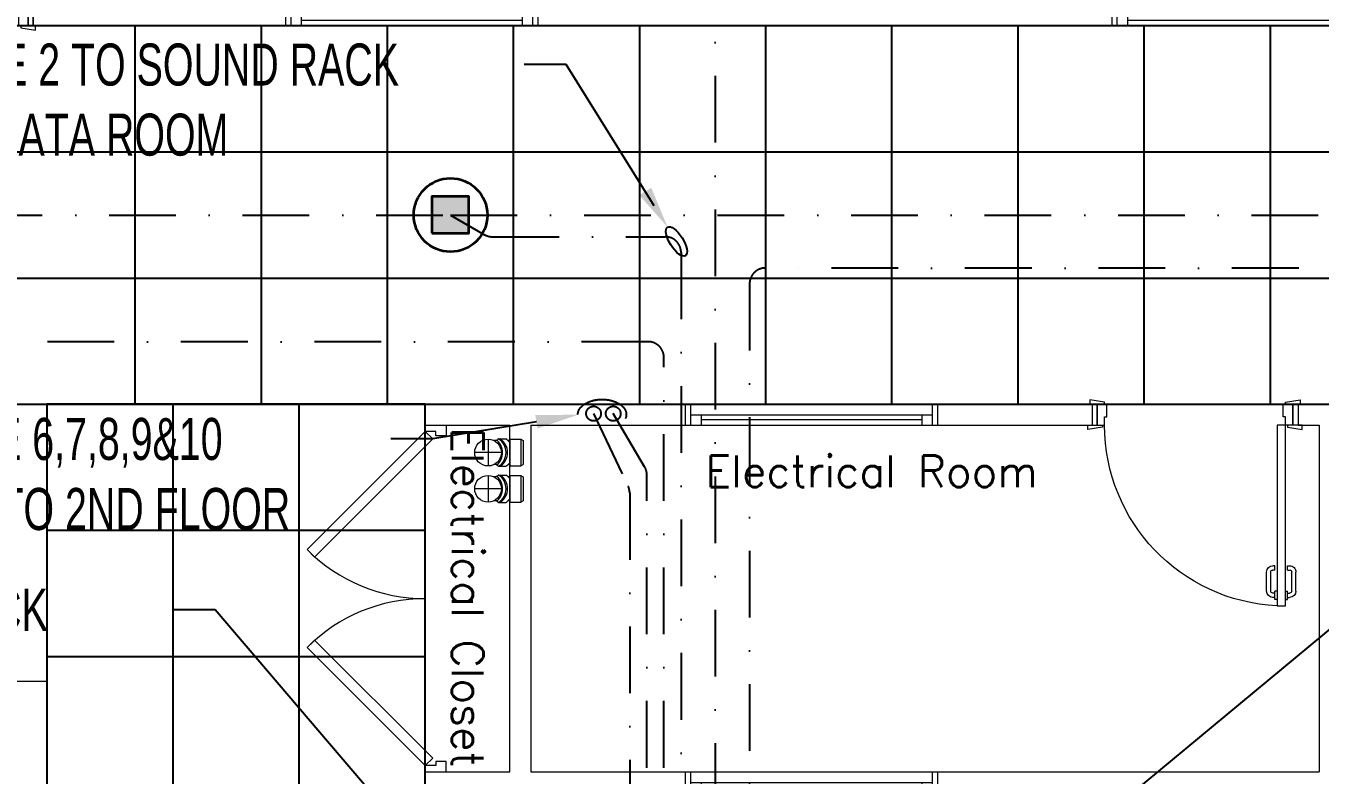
# Model space of a CAD drawing. Header units: inches. Extents: x -12418 to 472786, y -29325 to 19878.
# Drawn here: x 17698 to 23854, y -4512 to -947 of the extents above; entities that cross this region are included whole.
import ezdxf
from ezdxf import colors
from ezdxf.entities.mleader import LeaderData, LeaderLine
from ezdxf.math import Vec2, Vec3

# ---------------------------------------------------------------- set-up
doc = ezdxf.new("R2010")
doc.units = ezdxf.units.IN
doc.header["$LTSCALE"] = 25
doc.header["$MEASUREMENT"] = 0
doc.linetypes.add('DASHDOT', pattern=[25.4, 12.7, -6.35, 0, -6.35])
doc.layers.get('0').update_dxf_attribs({"color": 8})
for name, color, linetype, lineweight in [('00-Ground Floor$0$72_EGR_BASE_TEXT', 252, 'Continuous', 5), ('00-Ground Floor$0$Aluminum', 251, 'Continuous', 5), ('00-Ground Floor$0$M-DR-SS', 30, 'Continuous', 5), ('00-Ground Floor$0$Walls', 251, 'Continuous', 5), ('00-Ground Floor$0$Wooden Joinery', 251, 'Continuous', 5), ('E-LITE-CLNG-CNDT', 6, 'DASHDOT', 35), ('T-DATA-TEXT', 2, 'Continuous', 25), ('T-INTC-CLNG @ 100', 33, 'Continuous', 35), ('T-INTC-DEVC-NUMB', 2, 'Continuous', 25), ('T-SOUN-CLNG-CNDT', 3, 'DASHDOT', 25)]:
    doc.layers.add(name, color=color, linetype=linetype, lineweight=lineweight)
doc.layers.add('00-Ground Floor$0$False Ceiling', color=251, linetype='Continuous')
doc.styles.add('00-Ground Floor$0$SIMPLEX', font='SIMPLEX.shx', dxfattribs={"height": 150})
doc.styles.add('DC_Elc_Romans', font='elc_romans.shx', dxfattribs={"width": 0.7})
doc.styles.add('DC_Simplex', font='SIMPLEX.shx', dxfattribs={"width": 0.7})

# ---------------------------------------------------------------- blocks, each defined once
blk = doc.blocks.new('00-Ground Floor$0$A$C72370EFE')
at = {"layer": '00-Ground Floor$0$Wooden Joinery'}
for p, q in [((-0.01, -0.04), (-0.02, -0.04)), ((-0.01, -0.06), (-0.02, -0.06)), ((-0.01, -0.03), (-0.01, -0.07)), ((0, -0.03), (-0.01, -0.03)), ((0.04, -0.03), (0.05, -0.03)), ((0.05, -0.03), (0.05, -0.07)), ((0.05, -0.04), (0.06, -0.04)), ((0.05, -0.06), (0.06, -0.06)), ((-0.05, -0.07), (-0.05, -0.16)), ((-0.03, -0.07), (-0.03, -0.16)), ((0, -0.07), (-0.01, -0.07)), ((0.04, -0.07), (0.05, -0.07)), ((0.07, -0.07), (0.07, -0.16)), ((0.09, -0.07), (0.09, -0.16)), ((-0.01, -0.17), (-0.02, -0.17)), ((-0.01, -0.17), (-0.01, -0.19)), ((0.05, -0.17), (0.06, -0.17)), ((0.05, -0.17), (0.05, -0.19)), ((-0.01, -0.19), (-0.02, -0.19)), ((0.05, -0.19), (0.06, -0.19))]:
    blk.add_line(p, q, dxfattribs=at)
for centre, radius, start, end in [((-0.02, -0.07), 0.03, 90, 180), ((-0.02, -0.07), 0.01, 90, 180), ((0.06, -0.07), 0.03, 0, 90), ((0.06, -0.07), 0.01, 0, 90), ((-0.02, -0.16), 0.03, 180, 270), ((-0.02, -0.16), 0.01, 180, 270), ((0.06, -0.16), 0.01, 270, 0), ((0.06, -0.16), 0.03, 270, 0)]:
    blk.add_arc(centre, radius, start, end, dxfattribs=at)
blk = doc.blocks.new('00-Ground Floor$0$A$C5DAD61B4')
at = {"layer": '00-Ground Floor$0$Wooden Joinery'}
for points in [[(80, 959.1), (80, 969.1), (10, 979.1), (10, 959.1)], [(940, 959.1), (940, 969.1), (1010, 979.1), (1010, 959.1)], [(70, 859.1), (70, 849.1), (0, 839.1), (0, 859.1)], [(120, 859.1), (120, 0), (80, 0), (80, 859.1)], [(950, 859.1), (950, 849.1), (1020, 839.1), (1020, 859.1)]]:
    blk.add_lwpolyline(points, close=True, dxfattribs=at)
for points in [[(45, 859.1), (45, 959.1), (20, 959.1), (20, 859.1), (45, 859.1)], [(45, 859.1), (80, 859.1), (80, 899.1), (90, 899.1), (90, 959.1), (45, 959.1), (45, 859.1)], [(975, 859.1), (940, 859.1), (940, 899.1), (930, 899.1), (930, 959.1), (975, 959.1), (975, 859.1)], [(975, 859.1), (975, 959.1), (1000, 959.1), (1000, 859.1), (975, 859.1)]]:
    blk.add_lwpolyline(points, dxfattribs=at)
blk.add_arc((80, 859.1), 860, 272.66603, 0, dxfattribs=at)
at = {"layer": '00-Ground Floor$0$Wooden Joinery', "xscale": 999.9999999998854, "yscale": 999.9999999998854, "zscale": 999.9999999998854, "rotation": 180}
blk.add_blockref('00-Ground Floor$0$A$C72370EFE', (120, 0), dxfattribs=at)
blk = doc.blocks.new('*U82')
at = {"layer": '00-Ground Floor$0$Wooden Joinery'}
for points in [[(627.5, 526.8), (65.4, -35.4), (30, 0), (592.1, 562.1)], [(1022.5, 526.8), (1584.6, -35.4), (1620, 0), (1057.9, 562.1)], [(30, 0), (0, 0), (0, -100), (50, -100), (50, -50), (30, -50), (30, 0)], [(1620, 0), (1650, 0), (1650, -100), (1600, -100), (1600, -50), (1620, -50), (1620, 0)]]:
    blk.add_lwpolyline(points, close=True, dxfattribs=at)
for centre, start, end in [((30, 0), 0, 45), ((1620, 0), 135, 180)]:
    blk.add_arc(centre, 795, start, end, dxfattribs=at)
blk = doc.blocks.new('00-Ground Floor$0$4S')
at = {"color": 0}
for p, q in [((-51, 61), (-61, 55)), ((0, 61), (-51, 61)), ((0, -61), (0, 61)), ((-51, -61), (-61, -55)), ((0, -61), (-51, -61))]:
    blk.add_line(p, q, dxfattribs=at)
at = {"color": 10}
for p, q in [((-51, -61), (-51, 61)), ((-61, -55), (-61, 55))]:
    blk.add_line(p, q, dxfattribs=at)
blk = doc.blocks.new('00-Ground Floor$0$2E-45-110-T1')
for p, q in [((-48, 62.6), (-81.4, 62.6)), ((-99.2, 55), (-91.4, 55)), ((-42.3, 55), (-26.4, 55)), ((-99.2, -55), (-91.4, -55)), ((-42.3, -55), (-26.4, -55)), ((-48, -62.6), (-81.3, -62.6))]:
    blk.add_line(p, q)
at = {"color": 10}
for p, q in [((0, -61), (0, 61)), ((-61, 0), (61, 0))]:
    blk.add_line(p, q, dxfattribs=at)
blk.add_circle((0, 0), 61)
for centre, start, end in [((-42, 0), 122.15905, 140.74584), ((-15.4, 0), 122.15905, 237.84243), ((-8.7, 0), 122.13771, 237.86377), ((-87.3, 0), 48.08461, 57.86229), ((7.1, 0), 131.91539, 228.08579), ((-42, 0), 219.25416, 237.84243), ((-87.3, 0), 302.13623, 311.91421)]:
    blk.add_arc(centre, 73.9, start, end)
blk.add_blockref('00-Ground Floor$0$4S', (-99.2, 0))
blk = doc.blocks.new('00-Ground Floor$0$A$C37be4daf')
at = {"layer": '00-Ground Floor$0$Aluminum'}
for p, q in [((1416, 598.2), (216, 598.2)), ((241, 498.2), (241, 598.2)), ((291, 548.2), (291, 598.2)), ((291, 573.2), (1341, 573.2)), ((1341, 548.2), (1341, 598.2)), ((1391, 498.2), (1391, 598.2)), ((1416, 498.2), (216, 498.2)), ((1391, 548.2), (241, 548.2))]:
    blk.add_line(p, q, dxfattribs=at)
at = {"layer": '00-Ground Floor$0$Walls'}
for p, q in [((216, 498.2), (216, 598.2)), ((1416, 498.2), (1416, 598.2))]:
    blk.add_line(p, q, dxfattribs=at)
blk = doc.blocks.new('00-Ground Floor$0$A$Ce9e1c4c3')
at = {"layer": '00-Ground Floor$0$False Ceiling', "color": 254, "linetype": 'Continuous'}
for p, q in [((-51182.1, -947.4, 0), (-87736.7, -947.4, 0)), ((-81782.1, -2747.4), (-81782.1, -947.4)), ((-81182.1, -2747.4), (-81182.1, -947.4)), ((-80582.1, -2747.4), (-80582.1, -947.4)), ((-79982.1, -2747.4), (-79982.1, -947.4)), ((-79382.1, -2747.4), (-79382.1, -947.4)), ((-78782.1, -2747.4), (-78782.1, -947.4)), ((-78182.1, -2747.4), (-78182.1, -947.4)), ((-77582.1, -2747.4), (-77582.1, -947.4)), ((-76982.1, -2747.4), (-76982.1, -947.4)), ((-76382.1, -2747.4), (-76382.1, -947.4)), ((-87736.7, -1547.4), (-51182.1, -1547.4)), ((-87736.7, -2147.4), (-51182.1, -2147.4)), ((-87736.7, -2747.4, 0), (-51182.1, -2747.4, 0)), ((-80402.3, -2747.4, 0), (-82202.3, -2747.4, 0)), ((-82202.3, -2747.4, 0), (-82202.3, -12867.4, 0)), ((-81602.3, -12867.4), (-81602.3, -2747.4)), ((-81002.3, -12867.4), (-81002.3, -2747.4)), ((-80402.3, -12867.4, 0), (-80402.3, -2747.4, 0)), ((-82202.3, -3347.4), (-80402.3, -3347.4)), ((-82202.3, -3947.4), (-80402.3, -3947.4))]:
    blk.add_line(p, q, dxfattribs=at)
blk = doc.blocks.new('00-Ground Floor')
at = {"layer": '00-Ground Floor$0$Walls'}
for p, q in [((17732.9, -847.4, 0), (17732.9, -947.4, 0)), ((17732.9, -947.4, 0), (43417.9, -947.4, 0)), ((19597.7, -2847.4, 0), (19597.7, -2747.4, 0)), ((19597.7, -2747.4, 0), (22769.5, -2747.4, 0)), ((22769.5, -2747.4, 0), (22769.5, -2847.4, 0)), ((23749.5, -2747.4, 0), (23749.5, -2847.4, 0)), ((23749.5, -2747.4, 0), (29549.5, -2747.4, 0)), ((19597.7, -2847.4, 0), (19999.5, -2847.4, 0)), ((19999.5, -4497.4, 0), (19999.5, -2847.4, 0)), ((20099.5, -2847.4, 0), (22769.5, -2847.4, 0)), ((20099.5, -2847.4, 0), (20099.5, -4497.4, 0)), ((23749.5, -2847.4, 0), (23849.5, -2847.4, 0)), ((23849.5, -2847.4, 0), (23849.5, -4497.4, 0)), ((17797.7, -4067.4, 0), (14197.9, -4067.4, 0)), ((17797.7, -6087.4, 0), (17797.7, -4067.4, 0)), ((19597.7, -4617.4, 0), (19597.7, -4497.4, 0)), ((19597.7, -4497.4, 0), (19999.5, -4497.4, 0)), ((20099.5, -4497.4, 0), (23849.5, -4497.4, 0))]:
    blk.add_line(p, q, dxfattribs=at)
at = {"rotation": 180}
for p in [(20348.9, -349.2, 0), (24278.9, -349.2, 0), (22250.5, -2249.2, 0), (22250.5, -3999.2, 0)]:
    blk.add_blockref('00-Ground Floor$0$A$C37be4daf', p, dxfattribs=at)
at = {"layer": '00-Ground Floor$0$False Ceiling', "color": 254}
blk.add_blockref('00-Ground Floor$0$A$Ce9e1c4c3', (100000, 0), dxfattribs=at)
at = {"layer": '00-Ground Floor$0$M-DR-SS', "xscale": 1.040985465462118, "yscale": 1.040985465462118, "zscale": 1.040985465462118, "rotation": 179.9999999999943}
for p in [(19896.2, -2977.8, 0), (19896.2, -3149.8, 0)]:
    blk.add_blockref('00-Ground Floor$0$2E-45-110-T1', p, dxfattribs=at)
at = {"layer": '00-Ground Floor$0$Wooden Joinery'}
for name, p, rotation in [('00-Ground Floor$0$A$C5DAD61B4', (17752.9, 11.6, 0), 180), ('*U82', (19597.7, -4497.4, 0), 89.99999999999999)]:
    blk.add_blockref(name, p, dxfattribs=dict(at, rotation=rotation))
at = {"layer": '00-Ground Floor$0$Wooden Joinery', "xscale": -1}
blk.add_blockref('00-Ground Floor$0$A$C5DAD61B4', (23769.5, -3706.5, 0), dxfattribs=at)
at = {"layer": '00-Ground Floor$0$72_EGR_BASE_TEXT', "insert": (19874, -3667.2, 0), "char_height": 150, "attachment_point": 2, "rotation": 270, "style": '00-Ground Floor$0$SIMPLEX'}
blk.add_mtext('Electrical Closet', dxfattribs=at)
at = {"layer": '00-Ground Floor$0$72_EGR_BASE_TEXT', "insert": (21721.3, -2991.7, 0), "char_height": 150, "attachment_point": 2, "style": '00-Ground Floor$0$SIMPLEX'}
blk.add_mtext('Electrical Room', dxfattribs=at)
blk = doc.blocks.new('DC_PA-CL-Speaker')
blk.add_hatch(color=256).paths.add_polyline_path([(-0.883, -0.87), (0.865, -0.87), (0.865, 0.878), (-0.883, 0.878)])
blk.add_lwpolyline([(-0.883, -0.87), (0.865, -0.87), (0.865, 0.878), (-0.883, 0.878)], close=True)
blk.add_circle((0, 0), 1.75)
at = {"layer": 'T-INTC-DEVC-NUMB', "style": 'DC_Simplex', "width": 0.7}
blk.add_attdef('DC_CONTROL', (3.364, 2.471), '', height=2, rotation=360, dxfattribs=at)
blk = doc.blocks.new('DC_Arrow-ArrowEllipse')
at = {"color": 0}
blk.add_ellipse((0, 0), major_axis=(0.4, 0), ratio=0.4, dxfattribs=at)
at = {"color": 0, "ltscale": 0.5}
blk.add_solid([(-1.4, 0.167), (-0.4, 0), (-1.4, -0.167)], dxfattribs=at)

msp = doc.modelspace()

# ---------------------------------------------------------------- linework, layer by layer
at = {"layer": 'T-SOUN-CLNG-CNDT'}
for points in [[(21300, 2700), (21052.4, 2700, 0.414214), (20977.4, 2625), (20977.4, -5747.4)], [(38700, 300), (37875, 300, 0.414214), (37800, 225), (37800, -2024.6, -0.414214), (37725, -2099.6), (21215.3, -2099.6, 0.414214), (21140.3, -2174.6), (21140.3, -5747.4)], [(19717.9, -1847.4), (19879.9, -1941, 0.131652), (19917.4, -1951), (20739.6, -1951, -0.414214), (20814.6, -2026), (20814.6, -5747.4)], [(20733.1, -5747.4), (20733.1, -2525.1, 0.414214), (20658.1, -2450.1), (10025.3, -2450.1, -0.414246), (9950.3, -2375.1), (9950.4, -2149.7)], [(20398.3, -2792.4), (20562.9, -3137.5, -0.111732), (20570.2, -3169.8), (20570.2, -5747.4)], [(20651.7, -5747.4), (20651.7, -3083.2, 0.134307), (20641.2, -3045), (20491.8, -2792.4)]]:
    msp.add_lwpolyline(points, format="xyb", dxfattribs=at)
msp.add_lwpolyline([(14917.9, -1847.4), (19717.9, -1847.4), (24517.9, -1847.4), (28717.9, -1847.4), (33517.9, -1847.4), (38917.9, -1847.4), (43717.9, -1847.4)], dxfattribs=at)
for centre in [(20398.3, -2792.4), (20491.8, -2792.4)]:
    msp.add_circle(centre, 35, dxfattribs=at)
msp.add_ellipse((20438.8, -2796.5), major_axis=(-115.2, 0), ratio=0.622698, dxfattribs=at)

# ---------------------------------------------------------------- block references
at = {"layer": 'E-LITE-CLNG-CNDT'}
msp.add_blockref('00-Ground Floor', (0, 0), dxfattribs=at)
at = {"layer": 'T-INTC-CLNG @ 100', "xscale": 100, "yscale": 100, "zscale": 100}
msp.add_blockref('DC_PA-CL-Speaker', (19717.9, -1847.4), dxfattribs=at)

# ---------------------------------------------------------------- leaders
at = {"layer": 'T-DATA-TEXT'}
ml = msp.add_multileader_mtext('Standard', dxfattribs=at)
ml.set_content('LINE 2 TO SOUND RACK\\PIN DATA ROOM  ', color=256, style='DC_Elc_Romans')
ml.set_leader_properties(color=45)
ml.set_arrow_properties(name='DC_Arrow-ArrowEllipse')
ml.build(insert=Vec2(0, 0))
ml.multileader.update_dxf_attribs({"dogleg_length": 2, "arrow_head_size": 200, "scale": 100})
ctx = ml.context
ctx.base_point, ctx.scale, ctx.char_height, ctx.arrow_head_size, ctx.landing_gap_size, ctx.plane_origin = Vec3(17088.1, -1131.4), 100, 200, 200, 200, Vec3(30676.5, 4153.6)
notes = []
notes.append((ctx, [(1, (1, 1, 0), (20268.1, -1131.4), (-1, 0), 200, [(0, [(20792.6, -1973)], 0, [])])]))
ctx.mtext.insert, ctx.mtext.width, ctx.mtext.flow_direction = Vec3(17288.1, -1031.4), 2820.295, 5
ml = msp.add_multileader_mtext('Standard', dxfattribs=at)
ml.set_content('LINE 1 TO SOUND RACK\\PIN DATA ROOM  ', color=256, style='DC_Elc_Romans')
ml.set_leader_properties(color=45)
ml.set_arrow_properties(name='DC_Arrow-ArrowEllipse')
ml.build(insert=Vec2(0, 0))
ml.multileader.update_dxf_attribs({"dogleg_length": 2, "arrow_head_size": 200, "scale": 100})
ctx = ml.context
ctx.base_point, ctx.scale, ctx.char_height, ctx.arrow_head_size, ctx.landing_gap_size, ctx.plane_origin = Vec3(12444.3, -3100.5, 0), 100, 200, 200, 200, Vec3(17205.9, 2234.9, 0)
notes.append((ctx, [(0, (1, 1, 0), (12244.3, -3100.5, 0), (1, 0), 200, [(0, [(11812.3, -2440.2, 0)], 0, [])])]))
ctx.mtext.insert, ctx.mtext.width, ctx.mtext.flow_direction = Vec3(12644.3, -3000.5, 0), 2820.295, 5
ml = msp.add_multileader_mtext('Standard', dxfattribs=at)
ml.set_content('LINE 6,7,8,9&10 \\PUP TO 2ND FLOOR  ', color=256, style='DC_Elc_Romans')
ml.set_leader_properties(color=45)
ml.build(insert=Vec2(0, 0))
ml.multileader.update_dxf_attribs({"dogleg_length": 2, "arrow_head_size": 200, "scale": 100})
ctx = ml.context
ctx.base_point, ctx.scale, ctx.char_height, ctx.arrow_head_size, ctx.landing_gap_size, ctx.plane_origin = Vec3(17059.7, -2912.8, -0.1), 100, 200, 200, 200, Vec3(30339.4, -650.7, -0.1)
notes.append((ctx, [(1, (1, 1, 0), (19633.1, -2912.8, -0.1), (-1, 0), 200, [(0, [(20323.6, -2798, -0.1)], 0, [])])]))
ctx.mtext.insert, ctx.mtext.width, ctx.mtext.flow_direction = Vec3(17259.7, -2812.8, -0.1), 2820.295, 5
ml = msp.add_multileader_mtext('Standard', dxfattribs=at)
ml.set_content('LINE 3 TO SOUND RACK\\PIN DATA ROOM  ', color=256, style='DC_Elc_Romans')
ml.set_leader_properties(color=45)
ml.set_arrow_properties(name='DC_Arrow-ArrowEllipse')
ml.build(insert=Vec2(0, 0))
ml.multileader.update_dxf_attribs({"dogleg_length": 2, "arrow_head_size": 200, "scale": 100})
ctx = ml.context
ctx.base_point, ctx.scale, ctx.char_height, ctx.arrow_head_size, ctx.landing_gap_size, ctx.plane_origin = Vec3(15417.5, -3725.9, 0), 100, 200, 200, 200, Vec3(33834.9, 2941.3, 0)
notes.append((ctx, [(1, (1, 1, 0), (18597.5, -3725.9, 0), (-1, 0), 200, [(0, [(19555.7, -4847.4, 0)], 0, [])])]))
ctx.mtext.insert, ctx.mtext.width, ctx.mtext.flow_direction = Vec3(15617.5, -3625.9, 0), 2820.295, 5
ml = msp.add_multileader_mtext('Standard', dxfattribs=at)
ml.set_content('PUBLIC ADDRESS\\PRACK FOR PAGING \\PAND BACKGROUND MUSIC', color=256, style='DC_Elc_Romans')
ml.set_leader_properties(color=45)
ml.build(insert=Vec2(0, 0))
ml.multileader.update_dxf_attribs({"dogleg_length": 2, "arrow_head_size": 200, "scale": 100})
ctx = ml.context
ctx.base_point, ctx.scale, ctx.char_height, ctx.arrow_head_size, ctx.landing_gap_size, ctx.plane_origin = Vec3(24257.3, -3688.1), 100, 200, 200, 200, Vec3(21785.8, -948.5)
notes.append((ctx, [(0, (1, 1, 0), (24057.3, -3688.1), (1, 0), 200, [(1, [(21214.6, -6047.4)], 0, [])])]))
ctx.mtext.insert, ctx.mtext.width, ctx.mtext.flow_direction = Vec3(24457.3, -3588.1), 4483.29, 5
for ctx, leaders in notes:
    for number, flags, end, landing, length, lines in leaders:
        leader = LeaderData()
        leader.index, (leader.has_last_leader_line, leader.has_dogleg_vector, leader.attachment_direction) = number, flags
        leader.last_leader_point, leader.dogleg_vector, leader.dogleg_length = Vec3(end), Vec3(landing), length
        for number, points, colour, breaks in lines:
            line = LeaderLine()
            line.index, line.vertices, line.color, line.breaks = number, Vec3.list(points), colors.encode_raw_color(colour), breaks
            leader.lines.append(line)
        ctx.leaders.append(leader)

doc.saveas('drawing.dxf')
